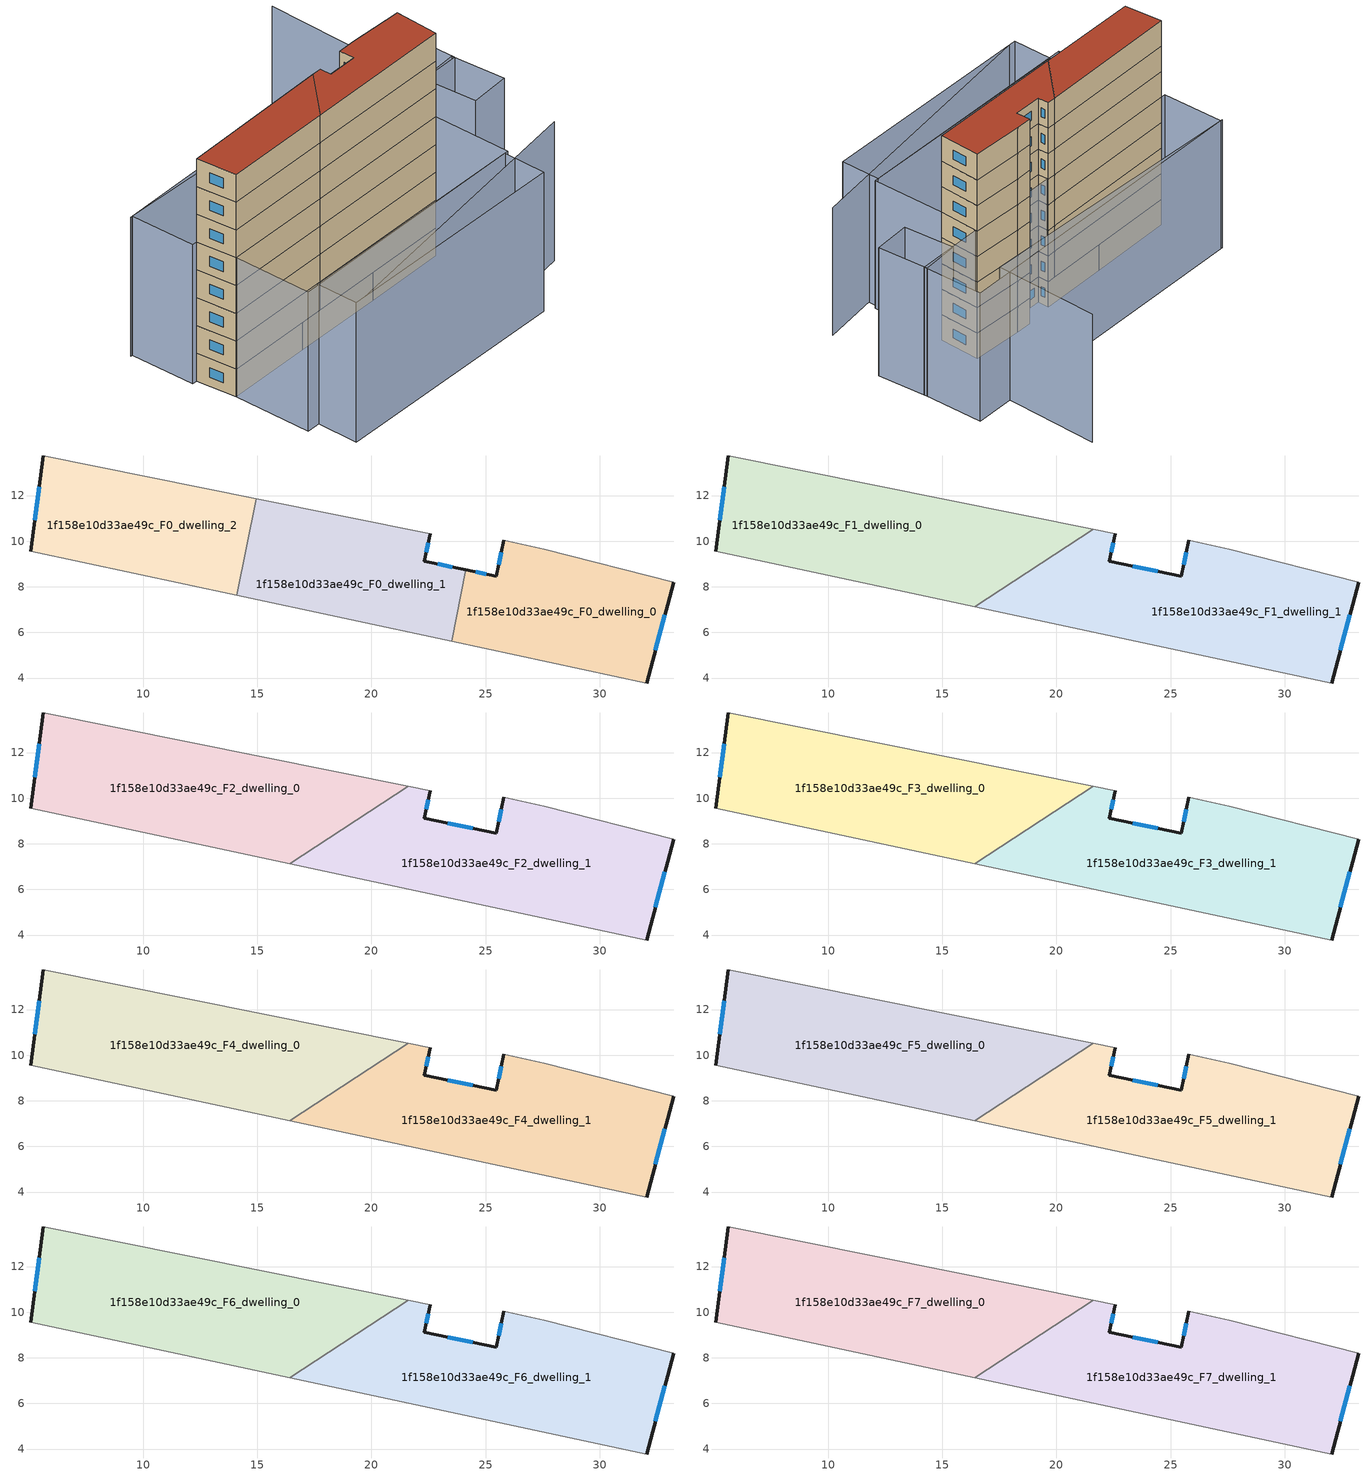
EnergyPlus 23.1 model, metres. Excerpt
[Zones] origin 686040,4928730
1f158e10d33ae49c_F0_dwelling_0
 floor ground (EU_floor_Construction): 33.24,8.2 32.06,3.78 23.51,5.62 24.14,8.74 25.47,8.46 25.8,10.03 27.58,9.65 z0
 wall outside (EU_wall_Construction): 32.06,3.78 33.24,8.2 / 25.8,10.03 25.47,8.46 24.14,8.74 z0:3
 wall adiabatic (EU_wall_Construction): 33.24,8.2 27.58,9.65 25.8,10.03 / 23.51,5.62 32.06,3.78 z0:3
 wall to 1f158e10d33ae49c_F0_dwelling_1 (EU_wall_Construction): 24.14,8.74 23.51,5.62 z0:3
 window (EU_Window_Construction): 32.44,5.22 32.86,6.77 / 25.04,8.55 24.57,8.65 / 25.69,9.52 25.58,8.97 z0.98:2.02
1f158e10d33ae49c_F0_dwelling_1
 floor ground (EU_floor_Construction): 22.58,10.32 22.32,9.12 24.14,8.74 23.51,5.62 14.09,7.63 14.94,11.86 z0
 wall outside (EU_wall_Construction): 24.14,8.74 22.32,9.12 22.58,10.32 z0:3
 wall adiabatic (EU_wall_Construction): 14.09,7.63 23.51,5.62 / 22.58,10.32 14.94,11.86 z0:3
 wall to 1f158e10d33ae49c_F0_dwelling_2 (EU_wall_Construction): 14.94,11.86 14.09,7.63 z0:3
 window (EU_Window_Construction): 22.41,9.51 22.5,9.93 / 23.55,8.87 22.91,9 z0.98:2.02
1f158e10d33ae49c_F0_dwelling_2
 floor ground (EU_floor_Construction): 14.94,11.86 14.09,7.63 5.07,9.56 5.6,13.73 z0
 wall outside (EU_wall_Construction): 5.6,13.73 5.07,9.56 z0:3
 wall adiabatic (EU_wall_Construction): 14.94,11.86 5.6,13.73 / 5.07,9.56 14.09,7.63 z0:3
 window (EU_Window_Construction): 5.43,12.38 5.24,10.92 z0.98:2.02
1f158e10d33ae49c_F1_dwelling_0
 floor to 1f158e10d33ae49c_F0_dwelling_2 (EU_floor_Construction): 14.94,11.86 14.09,7.63 5.07,9.56 5.6,13.73 z3
 floor to 1f158e10d33ae49c_F0_dwelling_1 (EU_floor_Construction): 21.61,10.52 16.42,7.13 14.09,7.63 14.94,11.86 z3
 wall outside (EU_wall_Construction): 5.6,13.73 5.07,9.56 z3:6
 wall adiabatic (EU_wall_Construction): 21.61,10.52 5.6,13.73 / 5.07,9.56 16.42,7.13 z3:6
 wall to 1f158e10d33ae49c_F1_dwelling_1 (EU_wall_Construction): 16.42,7.13 21.61,10.52 z3:6
 window (EU_Window_Construction): 5.43,12.38 5.24,10.92 z3.98:5.02
1f158e10d33ae49c_F1_dwelling_1
 floor to 1f158e10d33ae49c_F0_dwelling_0 (EU_floor_Construction): 33.24,8.2 32.06,3.78 23.51,5.62 24.14,8.74 25.47,8.46 25.8,10.03 27.58,9.65 z3
 floor to 1f158e10d33ae49c_F0_dwelling_1 (EU_floor_Construction): 22.58,10.32 22.32,9.12 24.14,8.74 23.51,5.62 16.42,7.13 21.61,10.52 z3
 wall outside (EU_wall_Construction): 32.06,3.78 33.24,8.2 / 25.8,10.03 25.47,8.46 22.32,9.12 22.58,10.32 z3:6
 wall adiabatic (EU_wall_Construction): 33.24,8.2 27.58,9.65 25.8,10.03 / 16.42,7.13 32.06,3.78 / 22.58,10.32 21.61,10.52 z3:6
 window (EU_Window_Construction): 32.44,5.22 32.86,6.77 / 22.41,9.51 22.5,9.93 / 24.45,8.68 23.35,8.91 / 25.69,9.52 25.58,8.97 z3.98:5.02
1f158e10d33ae49c_F2_dwelling_0
 floor to 1f158e10d33ae49c_F1_dwelling_0 (EU_floor_Construction): 21.61,10.52 16.42,7.13 5.07,9.56 5.6,13.73 z6
 wall outside (EU_wall_Construction): 5.6,13.73 5.07,9.56 z6:9
 wall adiabatic (EU_wall_Construction): 21.61,10.52 5.6,13.73 / 5.07,9.56 16.42,7.13 z6:9
 wall to 1f158e10d33ae49c_F2_dwelling_1 (EU_wall_Construction): 16.42,7.13 21.61,10.52 z6:9
 window (EU_Window_Construction): 5.43,12.38 5.24,10.92 z6.98:8.02
1f158e10d33ae49c_F2_dwelling_1
 floor to 1f158e10d33ae49c_F1_dwelling_1 (EU_floor_Construction): 33.24,8.2 32.06,3.78 16.42,7.13 21.61,10.52 22.58,10.32 22.32,9.12 25.47,8.46 25.8,10.03 27.58,9.65 z6
 wall outside (EU_wall_Construction): 32.06,3.78 33.24,8.2 / 25.8,10.03 25.47,8.46 22.32,9.12 22.58,10.32 z6:9
 wall adiabatic (EU_wall_Construction): 33.24,8.2 27.58,9.65 25.8,10.03 / 16.42,7.13 32.06,3.78 / 22.58,10.32 21.61,10.52 z6:9
 window (EU_Window_Construction): 32.44,5.22 32.86,6.77 / 22.41,9.51 22.5,9.93 / 24.45,8.68 23.35,8.91 / 25.69,9.52 25.58,8.97 z6.98:8.02
1f158e10d33ae49c_F3_dwelling_0
 floor to 1f158e10d33ae49c_F2_dwelling_0 (EU_floor_Construction): 21.61,10.52 16.42,7.13 5.07,9.56 5.6,13.73 z9
 wall outside (EU_wall_Construction): 5.6,13.73 5.07,9.56 z9:12
 wall adiabatic (EU_wall_Construction): 21.61,10.52 5.6,13.73 / 5.07,9.56 16.42,7.13 z9:12
 wall to 1f158e10d33ae49c_F3_dwelling_1 (EU_wall_Construction): 16.42,7.13 21.61,10.52 z9:12
 window (EU_Window_Construction): 5.43,12.38 5.24,10.92 z9.98:11.02
1f158e10d33ae49c_F3_dwelling_1
 floor to 1f158e10d33ae49c_F2_dwelling_1 (EU_floor_Construction): 33.24,8.2 32.06,3.78 16.42,7.13 21.61,10.52 22.58,10.32 22.32,9.12 25.47,8.46 25.8,10.03 27.58,9.65 z9
 wall outside (EU_wall_Construction): 32.06,3.78 33.24,8.2 / 25.8,10.03 25.47,8.46 22.32,9.12 22.58,10.32 z9:12
 wall adiabatic (EU_wall_Construction): 33.24,8.2 27.58,9.65 25.8,10.03 / 16.42,7.13 32.06,3.78 / 22.58,10.32 21.61,10.52 z9:12
 window (EU_Window_Construction): 32.44,5.22 32.86,6.77 / 22.41,9.51 22.5,9.93 / 24.45,8.68 23.35,8.91 / 25.69,9.52 25.58,8.97 z9.98:11.02
1f158e10d33ae49c_F4_dwelling_0
 floor to 1f158e10d33ae49c_F3_dwelling_0 (EU_floor_Construction): 21.61,10.52 16.42,7.13 5.07,9.56 5.6,13.73 z12
 wall outside (EU_wall_Construction): 5.6,13.73 5.07,9.56 z12:15
 wall adiabatic (EU_wall_Construction): 21.61,10.52 5.6,13.73 / 5.07,9.56 16.42,7.13 z12:15
 wall to 1f158e10d33ae49c_F4_dwelling_1 (EU_wall_Construction): 16.42,7.13 21.61,10.52 z12:15
 window (EU_Window_Construction): 5.43,12.38 5.24,10.92 z12.98:14.02
1f158e10d33ae49c_F4_dwelling_1
 floor to 1f158e10d33ae49c_F3_dwelling_1 (EU_floor_Construction): 33.24,8.2 32.06,3.78 16.42,7.13 21.61,10.52 22.58,10.32 22.32,9.12 25.47,8.46 25.8,10.03 27.58,9.65 z12
 wall outside (EU_wall_Construction): 32.06,3.78 33.24,8.2 / 25.8,10.03 25.47,8.46 22.32,9.12 22.58,10.32 z12:15
 wall adiabatic (EU_wall_Construction): 33.24,8.2 27.58,9.65 25.8,10.03 / 16.42,7.13 32.06,3.78 / 22.58,10.32 21.61,10.52 z12:15
 window (EU_Window_Construction): 32.44,5.22 32.86,6.77 / 22.41,9.51 22.5,9.93 / 24.45,8.68 23.35,8.91 / 25.69,9.52 25.58,8.97 z12.98:14.02
1f158e10d33ae49c_F5_dwelling_0
 floor to 1f158e10d33ae49c_F4_dwelling_0 (EU_floor_Construction): 21.61,10.52 16.42,7.13 5.07,9.56 5.6,13.73 z15
 wall outside (EU_wall_Construction): 5.6,13.73 5.07,9.56 z15:18
 wall adiabatic (EU_wall_Construction): 21.61,10.52 5.6,13.73 / 5.07,9.56 16.42,7.13 z15:18
 wall to 1f158e10d33ae49c_F5_dwelling_1 (EU_wall_Construction): 16.42,7.13 21.61,10.52 z15:18
 window (EU_Window_Construction): 5.43,12.38 5.24,10.92 z15.98:17.02
1f158e10d33ae49c_F5_dwelling_1
 floor to 1f158e10d33ae49c_F4_dwelling_1 (EU_floor_Construction): 33.24,8.2 32.06,3.78 16.42,7.13 21.61,10.52 22.58,10.32 22.32,9.12 25.47,8.46 25.8,10.03 27.58,9.65 z15
 wall outside (EU_wall_Construction): 32.06,3.78 33.24,8.2 / 25.8,10.03 25.47,8.46 22.32,9.12 22.58,10.32 z15:18
 wall adiabatic (EU_wall_Construction): 33.24,8.2 27.58,9.65 25.8,10.03 / 16.42,7.13 32.06,3.78 / 22.58,10.32 21.61,10.52 z15:18
 window (EU_Window_Construction): 32.44,5.22 32.86,6.77 / 22.41,9.51 22.5,9.93 / 24.45,8.68 23.35,8.91 / 25.69,9.52 25.58,8.97 z15.98:17.02
1f158e10d33ae49c_F6_dwelling_0
 floor to 1f158e10d33ae49c_F5_dwelling_0 (EU_floor_Construction): 21.61,10.52 16.42,7.13 5.07,9.56 5.6,13.73 z18
 wall outside (EU_wall_Construction): 5.6,13.73 5.07,9.56 z18:21
 wall adiabatic (EU_wall_Construction): 21.61,10.52 5.6,13.73 / 5.07,9.56 16.42,7.13 z18:21
 wall to 1f158e10d33ae49c_F6_dwelling_1 (EU_wall_Construction): 16.42,7.13 21.61,10.52 z18:21
 window (EU_Window_Construction): 5.43,12.38 5.24,10.92 z18.98:20.02
1f158e10d33ae49c_F6_dwelling_1
 floor to 1f158e10d33ae49c_F5_dwelling_1 (EU_floor_Construction): 33.24,8.2 32.06,3.78 16.42,7.13 21.61,10.52 22.58,10.32 22.32,9.12 25.47,8.46 25.8,10.03 27.58,9.65 z18
 wall outside (EU_wall_Construction): 32.06,3.78 33.24,8.2 / 25.8,10.03 25.47,8.46 22.32,9.12 22.58,10.32 z18:21
 wall adiabatic (EU_wall_Construction): 33.24,8.2 27.58,9.65 25.8,10.03 / 16.42,7.13 32.06,3.78 / 22.58,10.32 21.61,10.52 z18:21
 window (EU_Window_Construction): 32.44,5.22 32.86,6.77 / 22.41,9.51 22.5,9.93 / 24.45,8.68 23.35,8.91 / 25.69,9.52 25.58,8.97 z18.98:20.02
1f158e10d33ae49c_F7_dwelling_0
 floor to 1f158e10d33ae49c_F6_dwelling_0 (EU_floor_Construction): 21.61,10.52 16.42,7.13 5.07,9.56 5.6,13.73 z21
 wall outside (EU_wall_Construction): 5.6,13.73 5.07,9.56 z21:24
 wall adiabatic (EU_wall_Construction): 21.61,10.52 5.6,13.73 / 5.07,9.56 16.42,7.13 z21:24
 wall to 1f158e10d33ae49c_F7_dwelling_1 (EU_wall_Construction): 16.42,7.13 21.61,10.52 z21:24
 window (EU_Window_Construction): 5.43,12.38 5.24,10.92 z21.98:23.02
 roof outside (EU_roof_Construction): 21.61,10.52 5.6,13.73 5.07,9.56 16.42,7.13 z24
1f158e10d33ae49c_F7_dwelling_1
 floor to 1f158e10d33ae49c_F6_dwelling_1 (EU_floor_Construction): 33.24,8.2 32.06,3.78 16.42,7.13 21.61,10.52 22.58,10.32 22.32,9.12 25.47,8.46 25.8,10.03 27.58,9.65 z21
 wall outside (EU_wall_Construction): 32.06,3.78 33.24,8.2 / 25.8,10.03 25.47,8.46 22.32,9.12 22.58,10.32 z21:24
 wall adiabatic (EU_wall_Construction): 33.24,8.2 27.58,9.65 25.8,10.03 / 16.42,7.13 32.06,3.78 / 22.58,10.32 21.61,10.52 z21:24
 window (EU_Window_Construction): 32.44,5.22 32.86,6.77 / 22.41,9.51 22.5,9.93 / 24.45,8.68 23.35,8.91 / 25.69,9.52 25.58,8.97 z21.98:23.02
 roof outside (EU_roof_Construction): 32.06,3.78 33.24,8.2 27.58,9.65 25.8,10.03 25.47,8.46 22.32,9.12 22.58,10.32 21.61,10.52 16.42,7.13 z24
shading: 4.68,-3.11 36.14,-5.81 / 40.34,24.22 37.51,12.83 / 37.51,12.83 6.28,20.6 / 4.82,1.39 29.94,-4.15 / 29.94,-4.15 28.99,-8.47 / 28.99,-8.47 3.87,-2.94 / 3.87,-2.94 4.82,1.39 / 5.08,9.58 32.06,3.78 / 32.06,3.78 30.34,-4.24 / 30.34,-4.24 3.35,1.56 / 3.35,1.56 5.08,9.58 / 40.85,6.76 39.99,1.12 / 39.99,1.12 35.82,1.76 / 35.82,1.76 36.68,7.39 / 36.68,7.39 40.85,6.76 / 40.8,6.43 5.07,13.84 / 5.07,13.84 6.46,20.55 / 6.46,20.55 42.19,13.14 / 42.19,13.14 40.8,6.43 z0:15
[Building]
EU S2 Campaign: North Axis=0; Terrain=City; Solar Distribution=FullExterior
[Site:Location]
Bologna: Latitude=44.5; Longitude=11.25; Time Zone=1; Elevation=37
[SizingPeriod:WeatherFileDays]
AnnualSizingPeriod: Begin Month=1; Begin Day of Month=1; End Month=12; End Day of Month=31; Day of Week for Start Day=Monday; Use Weather File Daylight Saving Period=No; Use Weather File Rain and Snow Indicators=No
[MATERIAL]
EU_InternalMass_Material: Roughness=MediumRough; Thickness=0.1; Conductivity=1; Density=1800; Specific Heat=900; Thermal Absorptance=0.9; Solar Absorptance=0.7; Visible Absorptance=0.7
[MATERIAL:NOMASS] Roughness=MediumRough; Thermal Absorptance=0.9; Solar Absorptance=0.7; Visible Absorptance=0.7
Name | Thermal Resistance
EU_wall_NoMass | 0.905828
EU_roof_NoMass | 0.37593
EU_floor_NoMass | 0.67114
[WINDOWMATERIAL:SIMPLEGLAZINGSYSTEM]
EU_Window_SimpleGlazing: UFactor=4.52486; Solar Heat Gain Coefficient=0.85; Visible Transmittance=0.85
[CONSTRUCTION]
EU_wall_Construction: EU_wall_NoMass
EU_roof_Construction: EU_roof_NoMass
EU_floor_Construction: EU_floor_NoMass
EU_Window_Construction: EU_Window_SimpleGlazing
EU_InternalMass_Construction: EU_InternalMass_Material
[ZONE] Type=1; Multiplier=1; Ceiling Height=autocalculate; Floor Area=autocalculate; Part of Total Floor Area=Yes
Name | Volume
1f158e10d33ae49c_F0_dwelling_0 | 119.497
1f158e10d33ae49c_F1_dwelling_0; 1f158e10d33ae49c_F2_dwelling_0; 1f158e10d33ae49c_F3_dwelling_0; 1f158e10d33ae49c_F4_dwelling_0; 1f158e10d33ae49c_F5_dwelling_0; 1f158e10d33ae49c_F6_dwelling_0; 1f158e10d33ae49c_F7_dwelling_0 | 179.27
1f158e10d33ae49c_F0_dwelling_1 | 119.506
1f158e10d33ae49c_F1_dwelling_1; 1f158e10d33ae49c_F2_dwelling_1; 1f158e10d33ae49c_F3_dwelling_1; 1f158e10d33ae49c_F4_dwelling_1; 1f158e10d33ae49c_F5_dwelling_1; 1f158e10d33ae49c_F6_dwelling_1; 1f158e10d33ae49c_F7_dwelling_1 | 179.273
1f158e10d33ae49c_F0_dwelling_2 | 119.511
[INTERNALMASS] Construction=EU_InternalMass_Construction
Name | Zone or ZoneList | Surface Area
1f158e10d33ae49c_F0_dwelling_0_EU_InternalMass | 1f158e10d33ae49c_F0_dwelling_0 | 39.8322
1f158e10d33ae49c_F0_dwelling_1_EU_InternalMass | 1f158e10d33ae49c_F0_dwelling_1 | 39.8353
1f158e10d33ae49c_F0_dwelling_2_EU_InternalMass | 1f158e10d33ae49c_F0_dwelling_2 | 39.837
1f158e10d33ae49c_F1_dwelling_0_EU_InternalMass | 1f158e10d33ae49c_F1_dwelling_0 | 59.7563
1f158e10d33ae49c_F1_dwelling_1_EU_InternalMass | 1f158e10d33ae49c_F1_dwelling_1 | 59.7575
1f158e10d33ae49c_F2_dwelling_0_EU_InternalMass | 1f158e10d33ae49c_F2_dwelling_0 | 59.7563
1f158e10d33ae49c_F2_dwelling_1_EU_InternalMass | 1f158e10d33ae49c_F2_dwelling_1 | 59.7575
1f158e10d33ae49c_F3_dwelling_0_EU_InternalMass | 1f158e10d33ae49c_F3_dwelling_0 | 59.7563
1f158e10d33ae49c_F3_dwelling_1_EU_InternalMass | 1f158e10d33ae49c_F3_dwelling_1 | 59.7575
1f158e10d33ae49c_F4_dwelling_0_EU_InternalMass | 1f158e10d33ae49c_F4_dwelling_0 | 59.7563
1f158e10d33ae49c_F4_dwelling_1_EU_InternalMass | 1f158e10d33ae49c_F4_dwelling_1 | 59.7575
1f158e10d33ae49c_F5_dwelling_0_EU_InternalMass | 1f158e10d33ae49c_F5_dwelling_0 | 59.7563
1f158e10d33ae49c_F5_dwelling_1_EU_InternalMass | 1f158e10d33ae49c_F5_dwelling_1 | 59.7575
1f158e10d33ae49c_F6_dwelling_0_EU_InternalMass | 1f158e10d33ae49c_F6_dwelling_0 | 59.7563
1f158e10d33ae49c_F6_dwelling_1_EU_InternalMass | 1f158e10d33ae49c_F6_dwelling_1 | 59.7575
1f158e10d33ae49c_F7_dwelling_0_EU_InternalMass | 1f158e10d33ae49c_F7_dwelling_0 | 59.7563
1f158e10d33ae49c_F7_dwelling_1_EU_InternalMass | 1f158e10d33ae49c_F7_dwelling_1 | 59.7575
[OTHEREQUIPMENT] Fuel Type=Electricity; Design Level Calculation Method=Watts/Area; Power per Zone Floor Area=1; Fraction Latent=0; Fraction Radiant=0; Fraction Lost=0; Carbon Dioxide Generation Rate=0; EndUse Subcategory=EU_Step8_InternalGains
Name | Zone or ZoneList or Space or SpaceList | Schedule
EU_Step8_InternalGain_1f158e10d33ae49c_F0_dwelling_0_f000 | 1f158e10d33ae49c_F0_dwelling_0 | EU_Step8_GainSchedule_1f158e10d33ae49c_F0_dwelling_0_f000
EU_Step8_InternalGain_1f158e10d33ae49c_F0_dwelling_1_f000 | 1f158e10d33ae49c_F0_dwelling_1 | EU_Step8_GainSchedule_1f158e10d33ae49c_F0_dwelling_1_f000
EU_Step8_InternalGain_1f158e10d33ae49c_F0_dwelling_2_f000 | 1f158e10d33ae49c_F0_dwelling_2 | EU_Step8_GainSchedule_1f158e10d33ae49c_F0_dwelling_2_f000
EU_Step8_InternalGain_1f158e10d33ae49c_F1_dwelling_0_f000 | 1f158e10d33ae49c_F1_dwelling_0 | EU_Step8_GainSchedule_1f158e10d33ae49c_F1_dwelling_0_f000
EU_Step8_InternalGain_1f158e10d33ae49c_F1_dwelling_1_f000 | 1f158e10d33ae49c_F1_dwelling_1 | EU_Step8_GainSchedule_1f158e10d33ae49c_F1_dwelling_1_f000
EU_Step8_InternalGain_1f158e10d33ae49c_F2_dwelling_0_f000 | 1f158e10d33ae49c_F2_dwelling_0 | EU_Step8_GainSchedule_1f158e10d33ae49c_F2_dwelling_0_f000
EU_Step8_InternalGain_1f158e10d33ae49c_F2_dwelling_1_f000 | 1f158e10d33ae49c_F2_dwelling_1 | EU_Step8_GainSchedule_1f158e10d33ae49c_F2_dwelling_1_f000
EU_Step8_InternalGain_1f158e10d33ae49c_F3_dwelling_0_f000 | 1f158e10d33ae49c_F3_dwelling_0 | EU_Step8_GainSchedule_1f158e10d33ae49c_F3_dwelling_0_f000
EU_Step8_InternalGain_1f158e10d33ae49c_F3_dwelling_1_f000 | 1f158e10d33ae49c_F3_dwelling_1 | EU_Step8_GainSchedule_1f158e10d33ae49c_F3_dwelling_1_f000
EU_Step8_InternalGain_1f158e10d33ae49c_F4_dwelling_0_f000 | 1f158e10d33ae49c_F4_dwelling_0 | EU_Step8_GainSchedule_1f158e10d33ae49c_F4_dwelling_0_f000
EU_Step8_InternalGain_1f158e10d33ae49c_F4_dwelling_1_f000 | 1f158e10d33ae49c_F4_dwelling_1 | EU_Step8_GainSchedule_1f158e10d33ae49c_F4_dwelling_1_f000
EU_Step8_InternalGain_1f158e10d33ae49c_F5_dwelling_0_f000 | 1f158e10d33ae49c_F5_dwelling_0 | EU_Step8_GainSchedule_1f158e10d33ae49c_F5_dwelling_0_f000
EU_Step8_InternalGain_1f158e10d33ae49c_F5_dwelling_1_f000 | 1f158e10d33ae49c_F5_dwelling_1 | EU_Step8_GainSchedule_1f158e10d33ae49c_F5_dwelling_1_f000
EU_Step8_InternalGain_1f158e10d33ae49c_F6_dwelling_0_f000 | 1f158e10d33ae49c_F6_dwelling_0 | EU_Step8_GainSchedule_1f158e10d33ae49c_F6_dwelling_0_f000
EU_Step8_InternalGain_1f158e10d33ae49c_F6_dwelling_1_f000 | 1f158e10d33ae49c_F6_dwelling_1 | EU_Step8_GainSchedule_1f158e10d33ae49c_F6_dwelling_1_f000
EU_Step8_InternalGain_1f158e10d33ae49c_F7_dwelling_0_f000 | 1f158e10d33ae49c_F7_dwelling_0 | EU_Step8_GainSchedule_1f158e10d33ae49c_F7_dwelling_0_f000
EU_Step8_InternalGain_1f158e10d33ae49c_F7_dwelling_1_f000 | 1f158e10d33ae49c_F7_dwelling_1 | EU_Step8_GainSchedule_1f158e10d33ae49c_F7_dwelling_1_f000
[ZONEVENTILATION:DESIGNFLOWRATE] Schedule=EU_AlwaysOn; Design Flow Rate Calculation Method=AirChanges/Hour; Air Changes per Hour=0.73129; Ventilation Type=Natural; Fan Pressure Rise=0; Fan Total Efficiency=1; Constant Term Coefficient=1; Temperature Term Coefficient=0; Velocity Term Coefficient=0; Velocity Squared Term Coefficient=0; Minimum Indoor Temperature=-100; Maximum Indoor Temperature=100; Delta Temperature=-100; Minimum Outdoor Temperature=-100; Maximum Outdoor Temperature=100; Maximum Wind Speed=40
Name | Zone or ZoneList or Space or SpaceList
EU_ConstantAir_1f158e10d33ae49c_F0_dwelling_0 | 1f158e10d33ae49c_F0_dwelling_0
EU_ConstantAir_1f158e10d33ae49c_F0_dwelling_1 | 1f158e10d33ae49c_F0_dwelling_1
EU_ConstantAir_1f158e10d33ae49c_F0_dwelling_2 | 1f158e10d33ae49c_F0_dwelling_2
EU_ConstantAir_1f158e10d33ae49c_F1_dwelling_0 | 1f158e10d33ae49c_F1_dwelling_0
EU_ConstantAir_1f158e10d33ae49c_F1_dwelling_1 | 1f158e10d33ae49c_F1_dwelling_1
EU_ConstantAir_1f158e10d33ae49c_F2_dwelling_0 | 1f158e10d33ae49c_F2_dwelling_0
EU_ConstantAir_1f158e10d33ae49c_F2_dwelling_1 | 1f158e10d33ae49c_F2_dwelling_1
EU_ConstantAir_1f158e10d33ae49c_F3_dwelling_0 | 1f158e10d33ae49c_F3_dwelling_0
EU_ConstantAir_1f158e10d33ae49c_F3_dwelling_1 | 1f158e10d33ae49c_F3_dwelling_1
EU_ConstantAir_1f158e10d33ae49c_F4_dwelling_0 | 1f158e10d33ae49c_F4_dwelling_0
EU_ConstantAir_1f158e10d33ae49c_F4_dwelling_1 | 1f158e10d33ae49c_F4_dwelling_1
EU_ConstantAir_1f158e10d33ae49c_F5_dwelling_0 | 1f158e10d33ae49c_F5_dwelling_0
EU_ConstantAir_1f158e10d33ae49c_F5_dwelling_1 | 1f158e10d33ae49c_F5_dwelling_1
EU_ConstantAir_1f158e10d33ae49c_F6_dwelling_0 | 1f158e10d33ae49c_F6_dwelling_0
EU_ConstantAir_1f158e10d33ae49c_F6_dwelling_1 | 1f158e10d33ae49c_F6_dwelling_1
EU_ConstantAir_1f158e10d33ae49c_F7_dwelling_0 | 1f158e10d33ae49c_F7_dwelling_0
EU_ConstantAir_1f158e10d33ae49c_F7_dwelling_1 | 1f158e10d33ae49c_F7_dwelling_1
[HVACTEMPLATE:THERMOSTAT] Constant Heating Setpoint=20; Constant Cooling Setpoint=50
EU_HeatOnly_1f158e10d33ae49c_F0_dwelling_0; EU_HeatOnly_1f158e10d33ae49c_F0_dwelling_1; EU_HeatOnly_1f158e10d33ae49c_F0_dwelling_2; EU_HeatOnly_1f158e10d33ae49c_F1_dwelling_0; EU_HeatOnly_1f158e10d33ae49c_F1_dwelling_1; EU_HeatOnly_1f158e10d33ae49c_F2_dwelling_0; EU_HeatOnly_1f158e10d33ae49c_F2_dwelling_1; EU_HeatOnly_1f158e10d33ae49c_F3_dwelling_0; EU_HeatOnly_1f158e10d33ae49c_F3_dwelling_1; EU_HeatOnly_1f158e10d33ae49c_F4_dwelling_0; EU_HeatOnly_1f158e10d33ae49c_F4_dwelling_1; EU_HeatOnly_1f158e10d33ae49c_F5_dwelling_0; EU_HeatOnly_1f158e10d33ae49c_F5_dwelling_1; EU_HeatOnly_1f158e10d33ae49c_F6_dwelling_0; EU_HeatOnly_1f158e10d33ae49c_F6_dwelling_1; EU_HeatOnly_1f158e10d33ae49c_F7_dwelling_0; EU_HeatOnly_1f158e10d33ae49c_F7_dwelling_1
[HVACTEMPLATE:ZONE:IDEALLOADSAIRSYSTEM] System Availability Schedule=EU_AlwaysOn; Maximum Heating Supply Air Temperature=50; Minimum Cooling Supply Air Temperature=13; Maximum Heating Supply Air Humidity Ratio=0.0156; Minimum Cooling Supply Air Humidity Ratio=0.0077; Heating Limit=NoLimit; Cooling Limit=NoLimit; Heating Availability Schedule=EU_AlwaysOn; Cooling Availability Schedule=EU_CoolingOff; Dehumidification Control Type=ConstantSensibleHeatRatio; Cooling Sensible Heat Ratio=0.7; Dehumidification Setpoint=60; Humidification Control Type=None; Humidification Setpoint=30; Outdoor Air Method=None; Outdoor Air Flow Rate per Person=0.00944; Outdoor Air Flow Rate per Zone Floor Area=0; Outdoor Air Flow Rate per Zone=0; Demand Controlled Ventilation Type=None; Outdoor Air Economizer Type=NoEconomizer; Heat Recovery Type=None; Sensible Heat Recovery Effectiveness=0.7; Latent Heat Recovery Effectiveness=0.65
Name | Template Thermostat
1f158e10d33ae49c_F0_dwelling_0 | EU_HeatOnly_1f158e10d33ae49c_F0_dwelling_0
1f158e10d33ae49c_F0_dwelling_1 | EU_HeatOnly_1f158e10d33ae49c_F0_dwelling_1
1f158e10d33ae49c_F0_dwelling_2 | EU_HeatOnly_1f158e10d33ae49c_F0_dwelling_2
1f158e10d33ae49c_F1_dwelling_0 | EU_HeatOnly_1f158e10d33ae49c_F1_dwelling_0
1f158e10d33ae49c_F1_dwelling_1 | EU_HeatOnly_1f158e10d33ae49c_F1_dwelling_1
1f158e10d33ae49c_F2_dwelling_0 | EU_HeatOnly_1f158e10d33ae49c_F2_dwelling_0
1f158e10d33ae49c_F2_dwelling_1 | EU_HeatOnly_1f158e10d33ae49c_F2_dwelling_1
1f158e10d33ae49c_F3_dwelling_0 | EU_HeatOnly_1f158e10d33ae49c_F3_dwelling_0
1f158e10d33ae49c_F3_dwelling_1 | EU_HeatOnly_1f158e10d33ae49c_F3_dwelling_1
1f158e10d33ae49c_F4_dwelling_0 | EU_HeatOnly_1f158e10d33ae49c_F4_dwelling_0
1f158e10d33ae49c_F4_dwelling_1 | EU_HeatOnly_1f158e10d33ae49c_F4_dwelling_1
1f158e10d33ae49c_F5_dwelling_0 | EU_HeatOnly_1f158e10d33ae49c_F5_dwelling_0
1f158e10d33ae49c_F5_dwelling_1 | EU_HeatOnly_1f158e10d33ae49c_F5_dwelling_1
1f158e10d33ae49c_F6_dwelling_0 | EU_HeatOnly_1f158e10d33ae49c_F6_dwelling_0
1f158e10d33ae49c_F6_dwelling_1 | EU_HeatOnly_1f158e10d33ae49c_F6_dwelling_1
1f158e10d33ae49c_F7_dwelling_0 | EU_HeatOnly_1f158e10d33ae49c_F7_dwelling_0
1f158e10d33ae49c_F7_dwelling_1 | EU_HeatOnly_1f158e10d33ae49c_F7_dwelling_1
[SIZING:ZONE] Zone Cooling Design Supply Air Temperature Input Method=SupplyAirTemperature; Zone Cooling Design Supply Air Temperature=13; Zone Heating Design Supply Air Temperature Input Method=SupplyAirTemperature; Zone Heating Design Supply Air Temperature=50; Zone Cooling Design Supply Air Humidity Ratio=0.008; Zone Heating Design Supply Air Humidity Ratio=0.008; Cooling Design Air Flow Method=DesignDay; Cooling Design Air Flow Rate=0; Cooling Minimum Air Flow per Zone Floor Area=0.000762; Cooling Minimum Air Flow=0; Cooling Minimum Air Flow Fraction=0.2; Heating Design Air Flow Method=DesignDay; Heating Design Air Flow Rate=0; Heating Maximum Air Flow per Zone Floor Area=0.002032; Heating Maximum Air Flow=0.141576; Heating Maximum Air Flow Fraction=0.3; Account for Dedicated Outdoor Air System=No; Dedicated Outdoor Air System Control Strategy=NeutralSupplyAir; Dedicated Outdoor Air Low Setpoint Temperature for Design=autosize; Dedicated Outdoor Air High Setpoint Temperature for Design=autosize; Zone Load Sizing Method=Sensible Load Only No Latent Load; Zone Latent Cooling Design Supply Air Humidity Ratio Input Method=HumidityRatioDifference; Zone Cooling Design Supply Air Humidity Ratio Difference=0.005; Zone Latent Heating Design Supply Air Humidity Ratio Input Method=HumidityRatioDifference; Zone Humidification Design Supply Air Humidity Ratio Difference=0.005
1f158e10d33ae49c_F0_dwelling_0; 1f158e10d33ae49c_F0_dwelling_1; 1f158e10d33ae49c_F0_dwelling_2; 1f158e10d33ae49c_F1_dwelling_0; 1f158e10d33ae49c_F1_dwelling_1; 1f158e10d33ae49c_F2_dwelling_0; 1f158e10d33ae49c_F2_dwelling_1; 1f158e10d33ae49c_F3_dwelling_0; 1f158e10d33ae49c_F3_dwelling_1; 1f158e10d33ae49c_F4_dwelling_0; 1f158e10d33ae49c_F4_dwelling_1; 1f158e10d33ae49c_F5_dwelling_0; 1f158e10d33ae49c_F5_dwelling_1; 1f158e10d33ae49c_F6_dwelling_0; 1f158e10d33ae49c_F6_dwelling_1; 1f158e10d33ae49c_F7_dwelling_0; 1f158e10d33ae49c_F7_dwelling_1
[SCHEDULE:CONSTANT]
Name | Hourly Value
EU_AlwaysOn | 1
EU_CoolingOff | 0
[SCHEDULE:FILE] Column Number=1; Rows to Skip at Top=0; Number of Hours of Data=8760; Column Separator=Comma; Interpolate to Timestep=No; Minutes per Item=60; Adjust Schedule for Daylight Savings=Yes
Name | File
EU_Step8_GainSchedule_1f158e10d33ae49c_F0_dwelling_0_f000 | ../../schedules/1f158e10d33ae49c/1f158e10d33ae49c_F0_dwelling_0_f000_gain.csv
EU_Step8_GainSchedule_1f158e10d33ae49c_F0_dwelling_1_f000 | ../../schedules/1f158e10d33ae49c/1f158e10d33ae49c_F0_dwelling_1_f000_gain.csv
EU_Step8_GainSchedule_1f158e10d33ae49c_F0_dwelling_2_f000 | ../../schedules/1f158e10d33ae49c/1f158e10d33ae49c_F0_dwelling_2_f000_gain.csv
EU_Step8_GainSchedule_1f158e10d33ae49c_F1_dwelling_0_f000 | ../../schedules/1f158e10d33ae49c/1f158e10d33ae49c_F1_dwelling_0_f000_gain.csv
EU_Step8_GainSchedule_1f158e10d33ae49c_F1_dwelling_1_f000 | ../../schedules/1f158e10d33ae49c/1f158e10d33ae49c_F1_dwelling_1_f000_gain.csv
EU_Step8_GainSchedule_1f158e10d33ae49c_F2_dwelling_0_f000 | ../../schedules/1f158e10d33ae49c/1f158e10d33ae49c_F2_dwelling_0_f000_gain.csv
EU_Step8_GainSchedule_1f158e10d33ae49c_F2_dwelling_1_f000 | ../../schedules/1f158e10d33ae49c/1f158e10d33ae49c_F2_dwelling_1_f000_gain.csv
EU_Step8_GainSchedule_1f158e10d33ae49c_F3_dwelling_0_f000 | ../../schedules/1f158e10d33ae49c/1f158e10d33ae49c_F3_dwelling_0_f000_gain.csv
EU_Step8_GainSchedule_1f158e10d33ae49c_F3_dwelling_1_f000 | ../../schedules/1f158e10d33ae49c/1f158e10d33ae49c_F3_dwelling_1_f000_gain.csv
EU_Step8_GainSchedule_1f158e10d33ae49c_F4_dwelling_0_f000 | ../../schedules/1f158e10d33ae49c/1f158e10d33ae49c_F4_dwelling_0_f000_gain.csv
EU_Step8_GainSchedule_1f158e10d33ae49c_F4_dwelling_1_f000 | ../../schedules/1f158e10d33ae49c/1f158e10d33ae49c_F4_dwelling_1_f000_gain.csv
EU_Step8_GainSchedule_1f158e10d33ae49c_F5_dwelling_0_f000 | ../../schedules/1f158e10d33ae49c/1f158e10d33ae49c_F5_dwelling_0_f000_gain.csv
EU_Step8_GainSchedule_1f158e10d33ae49c_F5_dwelling_1_f000 | ../../schedules/1f158e10d33ae49c/1f158e10d33ae49c_F5_dwelling_1_f000_gain.csv
EU_Step8_GainSchedule_1f158e10d33ae49c_F6_dwelling_0_f000 | ../../schedules/1f158e10d33ae49c/1f158e10d33ae49c_F6_dwelling_0_f000_gain.csv
EU_Step8_GainSchedule_1f158e10d33ae49c_F6_dwelling_1_f000 | ../../schedules/1f158e10d33ae49c/1f158e10d33ae49c_F6_dwelling_1_f000_gain.csv
EU_Step8_GainSchedule_1f158e10d33ae49c_F7_dwelling_0_f000 | ../../schedules/1f158e10d33ae49c/1f158e10d33ae49c_F7_dwelling_0_f000_gain.csv
EU_Step8_GainSchedule_1f158e10d33ae49c_F7_dwelling_1_f000 | ../../schedules/1f158e10d33ae49c/1f158e10d33ae49c_F7_dwelling_1_f000_gain.csv
